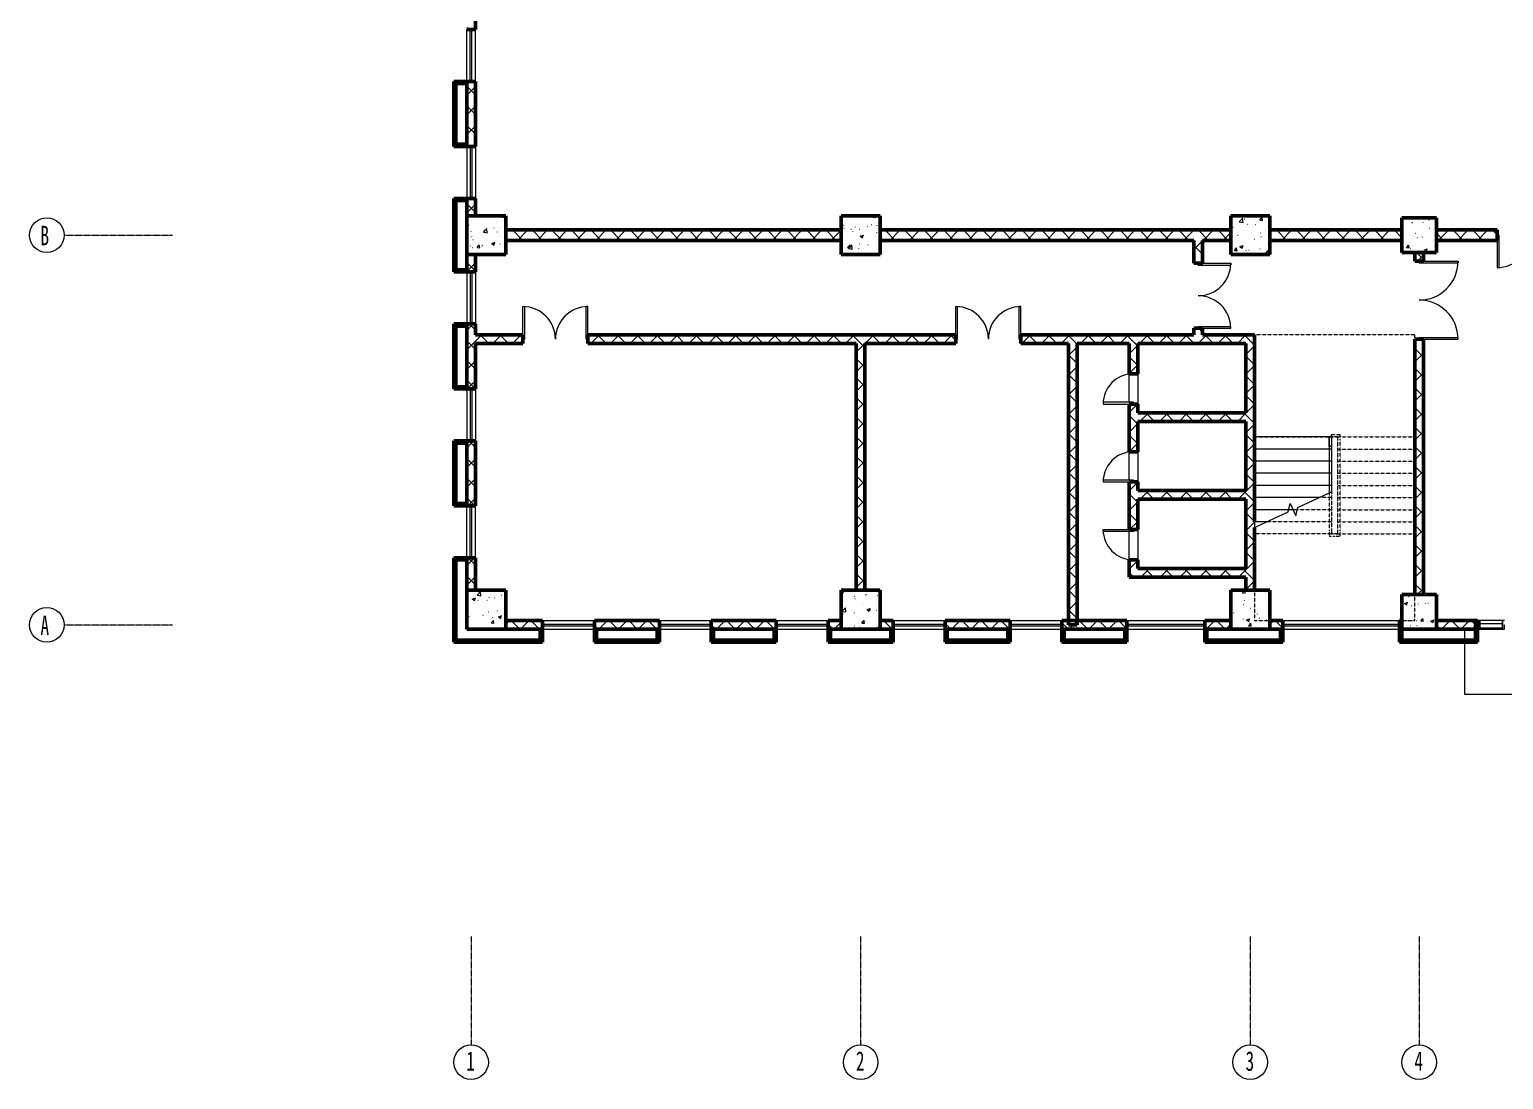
# Model space of a CAD drawing. Header units: millimetres. Extents: x -186019 to 257600, y -73860 to 134785.
# Drawn here: x -186019 to -151969, y 38485 to 62735 of the extents above; entities that cross this region are included whole.
import ezdxf

# ---------------------------------------------------------------- set-up
doc = ezdxf.new("R2010")
doc.units = ezdxf.units.MM
doc.linetypes.add('架空线', pattern=[3.97, 2.38, -1.59])
doc.linetypes.add('轴网线', pattern=[22.24, 12.7, -3.18, 3.18, -3.18])
for name, color, linetype, lineweight in [('A-DOOR', 31, 'Continuous', 13), ('A-FLOR', 192, 'Continuous', 13), ('A-FLOR-HRAL', 11, 'Continuous', 13), ('A-GLAZ', 151, 'Continuous', 13), ('A-GLAZ-CURT', 52, 'Continuous', 13), ('A-GLAZ-CWMG', 51, 'Continuous', 13), ('A-WALL', 113, 'Continuous', 13), ('A-WALL-PATT', 111, 'Continuous', 50), ('S-COLS', 52, 'Continuous', 13), ('S-GRID', 1, 'Continuous', 13), ('S-GRID-IDEN', 1, 'Continuous', 13), ('S-STRS', 31, 'Continuous', 13), ('S-STRS-MBND', 31, '架空线', 13)]:
    doc.layers.add(name, color=color, linetype=linetype, lineweight=lineweight)
doc.styles.add('宋体_1', font='', dxfattribs={"width": 0.65, "height": 450})
doc.styles.get('宋体_1').set_extended_font_data('SimSun')
pattern_1 = [(45, (0, 0), (-226.27417, 226.27417), []), (135, (0, 0), (-226.27417, -226.27417), [])]

# ---------------------------------------------------------------- blocks, each defined once
blk = doc.blocks.new('结构矩形柱 - 结构柱-900 x 900 mm-V91-1F')
at = {"layer": 'S-COLS'}
h = blk.add_hatch(dxfattribs=at)
h.set_pattern_fill('FP_93', color=256, style=0, pattern_type=2)
h.set_pattern_definition([(50, (157819, -49335.2), (728.7365, -63.7558), [76.2, -838.2]), (355, (157819, -49335.2), (-140.9716, 764.2276), [60.96, -670.56]), (100.451, (157879.7, -49340.5), (587.77, 700.4668), [64.76, -712.36]), (46.184, (157819, -49132), (1084.316, -168.171), [114.3, -1257.3]), (96.636, (157909.4, -49146), (949.61, 989.71), [97.14, -1068.54]), (351.184, (157819, -49132), (949.6206, 989.701), [91.44, -1005.84]), (21, (157920.6, -49182.8), (606.4579, -409.0606), [76.2, -838.2]), (326, (157920.6, -49182.8), (247.2083, 736.753), [60.96, -670.56]), (71.451, (157971.1, -49216.9), (853.6683, 327.6855), [64.76, -712.36]), (37.5, (157819, -49335.2), (12.3547, 338.2201), [6.706, -655.726, 6.706, -674.014, -673.1]), (37.5, (157819, -49335.2), (12.3547, 338.2201), [-1343.152, 6.706, -666.394]), (7.5, (157819, -49335.2), (267.2789, 400.7221), [6.706, -381.406, 6.706, -640.486, -256.54]), (7.5, (157819, -49335.2), (267.2789, 400.7221), [-1035.304, 6.706, -249.834]), (327.5, (157592.42, -49335.2), (542.36333, -22.91534), [6.706, -247.294, 6.706, -1837.334]), (327.5, (157592.42, -49335.2), (542.36333, -22.91534), [-260.706, -785.774, 6.706, -1044.854]), (317.5, (157490.82, -49335.2), (592.517, 101.7071), [6.706, -323.494, 6.706, -1266.342]), (317.5, (157490.82, -49335.2), (592.517, 101.7071), [-336.906, -519.582, 6.706, -740.054])])
h.paths.add_polyline_path([(450, -450), (450, 450), (-450, 450), (-450, -450)], flags=0)
at = {"layer": 'S-COLS', "lineweight": 50}
for p, q in [((450, 450), (-450, 450)), ((-450, 450), (-450, -450)), ((450, -450), (450, 450)), ((-450, -450), (450, -450))]:
    blk.add_line(p, q, dxfattribs=at)
blk = doc.blocks.new('结构矩形柱 - 结构柱-900 x 900 mm-V92-1F')
at = {"layer": 'S-COLS'}
h = blk.add_hatch(dxfattribs=at)
h.set_pattern_fill('FP_94', color=256, style=0, pattern_type=2)
h.set_pattern_definition([(50, (157819, -57985.2), (728.7365, -63.7558), [76.2, -838.2]), (355, (157819, -57985.2), (-140.9716, 764.2276), [60.96, -670.56]), (100.451, (157879.7, -57990.5), (587.77, 700.4668), [64.76, -712.36]), (46.184, (157819, -57782), (1084.3162, -168.171), [114.3, -1257.3]), (96.636, (157909.4, -57796), (949.61, 989.71), [97.14, -1068.54]), (351.184, (157819, -57782), (949.6206, 989.701), [91.44, -1005.84]), (21, (157920.6, -57832.8), (606.4579, -409.0606), [76.2, -838.2]), (326, (157920.6, -57832.8), (247.2083, 736.753), [60.96, -670.56]), (71.451, (157971.1, -57866.9), (853.6683, 327.6855), [64.76, -712.36]), (37.5, (157819, -57985.2), (12.3547, 338.2201), [6.706, -655.726, 6.706, -674.014, -673.1]), (37.5, (157819, -57985.2), (12.3547, 338.2201), [-1343.152, 6.706, -666.394]), (7.5, (157819, -57985.2), (267.2789, 400.7221), [6.706, -381.406, 6.706, -640.486, -256.54]), (7.5, (157819, -57985.2), (267.2789, 400.7221), [-1035.304, 6.706, -249.834]), (327.5, (157592.42, -57985.2), (542.36333, -22.91534), [6.706, -247.294, 6.706, -1837.334]), (327.5, (157592.42, -57985.2), (542.36333, -22.91534), [-260.706, -785.774, 6.706, -1044.854]), (317.5, (157490.82, -57985.2), (592.517, 101.7071), [6.706, -323.494, 6.706, -1266.342]), (317.5, (157490.82, -57985.2), (592.517, 101.7071), [-336.906, -519.582, 6.706, -740.054])])
h.paths.add_polyline_path([(450, -450), (450, 450), (-450, 450), (-450, -450), (100, -450)], flags=0)
at = {"layer": 'S-COLS', "lineweight": 50}
for p, q in [((450, 450), (-450, 450)), ((-450, 450), (-450, -450)), ((450, -450), (450, 450)), ((-450, -450), (450, -450))]:
    blk.add_line(p, q, dxfattribs=at)
blk = doc.blocks.new('结构矩形柱 - 结构柱-900 x 900 mm-V99-1F')
at = {"layer": 'S-COLS'}
h = blk.add_hatch(dxfattribs=at)
h.set_pattern_fill('FP_101', color=256, style=0, pattern_type=2)
h.set_pattern_definition([(50, (166819, -49335.2), (728.7365, -63.7558), [76.2, -838.2]), (355, (166819, -49335.2), (-140.9716, 764.2276), [60.96, -670.56]), (100.451, (166879.7, -49340.5), (587.77, 700.4668), [64.76, -712.36]), (46.184, (166819, -49132), (1084.3162, -168.171), [114.3, -1257.3]), (96.636, (166909.4, -49146), (949.61, 989.71), [97.14, -1068.54]), (351.184, (166819, -49132), (949.6206, 989.701), [91.44, -1005.84]), (21, (166920.6, -49182.8), (606.4579, -409.0606), [76.2, -838.2]), (326, (166920.6, -49182.8), (247.2083, 736.753), [60.96, -670.56]), (71.451, (166971.1, -49216.9), (853.6683, 327.6855), [64.76, -712.36]), (37.5, (166819, -49335.2), (12.3547, 338.2201), [6.706, -655.726, 6.706, -674.014, -673.1]), (37.5, (166819, -49335.2), (12.3547, 338.2201), [-1343.152, 6.706, -666.394]), (7.5, (166819, -49335.2), (267.2789, 400.7221), [6.706, -381.406, 6.706, -640.486, -256.54]), (7.5, (166819, -49335.2), (267.2789, 400.7221), [-1035.304, 6.706, -249.834]), (327.5, (166592.42, -49335.2), (542.36333, -22.91534), [6.706, -247.294, 6.706, -1837.334]), (327.5, (166592.42, -49335.2), (542.36333, -22.91534), [-260.706, -785.774, 6.706, -1044.854]), (317.5, (166490.82, -49335.2), (592.517, 101.7071), [6.706, -323.494, 6.706, -1266.342]), (317.5, (166490.82, -49335.2), (592.517, 101.7071), [-336.906, -519.582, 6.706, -740.054])])
h.paths.add_polyline_path([(-450, -450), (450, -450), (450, 450), (-450, 450), (-450, -250)], flags=0)
at = {"layer": 'S-COLS', "lineweight": 50}
for p, q in [((450, 450), (-450, 450)), ((-450, 450), (-450, -450)), ((450, -450), (450, 450)), ((-450, -450), (450, -450))]:
    blk.add_line(p, q, dxfattribs=at)
blk = doc.blocks.new('结构矩形柱 - 结构柱-900 x 900 mm-V100-1F')
at = {"layer": 'S-COLS'}
h = blk.add_hatch(dxfattribs=at)
h.set_pattern_fill('FP_102', color=256, style=0, pattern_type=2)
h.set_pattern_definition([(50, (166819, -57985.2), (728.7365, -63.7558), [76.2, -838.2]), (355, (166819, -57985.2), (-140.9716, 764.2276), [60.96, -670.56]), (100.451, (166879.7, -57990.5), (587.77, 700.4668), [64.76, -712.36]), (46.184, (166819, -57782), (1084.3162, -168.171), [114.3, -1257.3]), (96.636, (166909.4, -57796), (949.61, 989.71), [97.14, -1068.54]), (351.184, (166819, -57782), (949.6206, 989.701), [91.44, -1005.84]), (21, (166920.6, -57832.8), (606.4579, -409.0606), [76.2, -838.2]), (326, (166920.6, -57832.8), (247.2083, 736.753), [60.96, -670.56]), (71.451, (166971.1, -57866.9), (853.6683, 327.6855), [64.76, -712.36]), (37.5, (166819, -57985.2), (12.3547, 338.2201), [6.706, -655.726, 6.706, -674.014, -673.1]), (37.5, (166819, -57985.2), (12.3547, 338.2201), [-1343.152, 6.706, -666.394]), (7.5, (166819, -57985.2), (267.2789, 400.7221), [6.706, -381.406, 6.706, -640.486, -256.54]), (7.5, (166819, -57985.2), (267.2789, 400.7221), [-1035.304, 6.706, -249.834]), (327.5, (166592.42, -57985.2), (542.36333, -22.91534), [6.706, -247.294, 6.706, -1837.334]), (327.5, (166592.42, -57985.2), (542.36333, -22.91534), [-260.706, -785.774, 6.706, -1044.854]), (317.5, (166490.82, -57985.2), (592.517, 101.7071), [6.706, -323.494, 6.706, -1266.342]), (317.5, (166490.82, -57985.2), (592.517, 101.7071), [-336.906, -519.582, 6.706, -740.054])])
h.paths.add_polyline_path([(-100, -450), (450, -450), (450, 450), (-450, 450), (-450, -450)], flags=0)
at = {"layer": 'S-COLS', "lineweight": 50}
for p, q in [((450, 450), (-450, 450)), ((-450, 450), (-450, -450)), ((450, -450), (450, 450)), ((-450, -450), (450, -450))]:
    blk.add_line(p, q, dxfattribs=at)
blk = doc.blocks.new('结构矩形柱 - 结构柱-900 x 900 mm-V107-1F')
at = {"layer": 'S-COLS'}
h = blk.add_hatch(dxfattribs=at)
h.set_pattern_fill('FP_109', color=256, style=0, pattern_type=2)
h.set_pattern_definition([(50, (175469, -49335.2), (728.7365, -63.7558), [76.2, -838.2]), (355, (175469, -49335.2), (-140.9716, 764.2276), [60.96, -670.56]), (100.451, (175529.7, -49340.5), (587.77, 700.4668), [64.76, -712.36]), (46.184, (175469, -49132), (1084.3162, -168.171), [114.3, -1257.3]), (96.636, (175559.4, -49146), (949.61, 989.71), [97.14, -1068.54]), (351.184, (175469, -49132), (949.6206, 989.701), [91.44, -1005.84]), (21, (175570.6, -49182.8), (606.4579, -409.0606), [76.2, -838.2]), (326, (175570.6, -49182.8), (247.2083, 736.753), [60.96, -670.56]), (71.451, (175621.1, -49216.9), (853.6683, 327.6855), [64.76, -712.36]), (37.5, (175469, -49335.2), (12.3547, 338.2201), [6.706, -655.726, 6.706, -674.014, -673.1]), (37.5, (175469, -49335.2), (12.3547, 338.2201), [-1343.152, 6.706, -666.394]), (7.5, (175469, -49335.2), (267.2789, 400.7221), [6.706, -381.406, 6.706, -640.486, -256.54]), (7.5, (175469, -49335.2), (267.2789, 400.7221), [-1035.304, 6.706, -249.834]), (327.5, (175242.42, -49335.2), (542.36333, -22.91534), [6.706, -247.294, 6.706, -1837.334]), (327.5, (175242.42, -49335.2), (542.36333, -22.91534), [-260.706, -785.774, 6.706, -1044.854]), (317.5, (175140.82, -49335.2), (592.517, 101.7071), [6.706, -323.494, 6.706, -1266.342]), (317.5, (175140.82, -49335.2), (592.517, 101.7071), [-336.906, -519.582, 6.706, -740.054])])
h.paths.add_polyline_path([(-450, -450), (450, -450), (450, 450), (-450, 450), (-450, -297)], flags=0)
at = {"layer": 'S-COLS', "lineweight": 50}
for p, q in [((450, 450), (-450, 450)), ((-450, 450), (-450, -450)), ((450, -450), (450, 450)), ((-450, -450), (450, -450))]:
    blk.add_line(p, q, dxfattribs=at)
blk = doc.blocks.new('结构矩形柱 - 结构柱-900 x 900 mm-V108-1F')
at = {"layer": 'S-COLS'}
h = blk.add_hatch(dxfattribs=at)
h.set_pattern_fill('FP_110', color=256, style=0, pattern_type=2)
h.set_pattern_definition([(50, (175469, -57985.2), (728.7365, -63.7558), [76.2, -838.2]), (355, (175469, -57985.2), (-140.9716, 764.2276), [60.96, -670.56]), (100.451, (175529.7, -57990.5), (587.77, 700.4668), [64.76, -712.36]), (46.184, (175469, -57782), (1084.3162, -168.171), [114.3, -1257.3]), (96.636, (175559.4, -57796), (949.61, 989.71), [97.14, -1068.54]), (351.184, (175469, -57782), (949.6206, 989.701), [91.44, -1005.84]), (21, (175570.6, -57832.8), (606.4579, -409.0606), [76.2, -838.2]), (326, (175570.6, -57832.8), (247.2083, 736.753), [60.96, -670.56]), (71.451, (175621.1, -57866.9), (853.6683, 327.6855), [64.76, -712.36]), (37.5, (175469, -57985.2), (12.3547, 338.22012), [6.706, -655.726, 6.706, -674.014, -673.1]), (37.5, (175469, -57985.2), (12.3547, 338.22012), [-1343.152, 6.706, -666.394]), (7.5, (175469, -57985.2), (267.2789, 400.7221), [6.706, -381.406, 6.706, -640.486, -256.54]), (7.5, (175469, -57985.2), (267.2789, 400.7221), [-1035.304, 6.706, -249.834]), (327.5, (175242.42, -57985.2), (542.36333, -22.91534), [6.706, -247.294, 6.706, -1837.334]), (327.5, (175242.42, -57985.2), (542.36333, -22.91534), [-260.706, -785.774, 6.706, -1044.854]), (317.5, (175140.82, -57985.2), (592.517, 101.7071), [6.706, -323.494, 6.706, -1266.342]), (317.5, (175140.82, -57985.2), (592.517, 101.7071), [-336.906, -519.582, 6.706, -740.054])])
h.paths.add_polyline_path([(-450, -450), (450, -450), (450, 450), (-450, 450)], flags=0)
at = {"layer": 'S-COLS', "lineweight": 50}
for p, q in [((450, 450), (-450, 450)), ((-450, 450), (-450, -450)), ((450, -450), (450, 450)), ((-450, -450), (450, -450))]:
    blk.add_line(p, q, dxfattribs=at)
blk = doc.blocks.new('结构矩形柱 - 结构柱-800 x 800 mm-V141-1F')
at = {"layer": 'S-COLS'}
h = blk.add_hatch(dxfattribs=at)
h.set_pattern_fill('FP_143', color=256, style=0, pattern_type=2)
h.set_pattern_definition([(50, (153919, -57985.2), (728.7365, -63.7558), [76.2, -838.2]), (355, (153919, -57985.2), (-140.9716, 764.2276), [60.96, -670.56]), (100.451, (153979.7, -57990.5), (587.77, 700.4668), [64.76, -712.36]), (46.184, (153919, -57782), (1084.316, -168.171), [114.3, -1257.3]), (96.636, (154009.4, -57796), (949.61, 989.71), [97.14, -1068.54]), (351.184, (153919, -57782), (949.6206, 989.701), [91.44, -1005.84]), (21, (154020.6, -57832.8), (606.4579, -409.0606), [76.2, -838.2]), (326, (154020.6, -57832.8), (247.2083, 736.753), [60.96, -670.56]), (71.451, (154071.1, -57866.9), (853.6683, 327.6855), [64.76, -712.36]), (37.5, (153919, -57985.2), (12.3547, 338.2201), [6.706, -655.726, 6.706, -674.014, -673.1]), (37.5, (153919, -57985.2), (12.3547, 338.2201), [-1343.152, 6.706, -666.394]), (7.5, (153919, -57985.2), (267.2789, 400.7221), [6.706, -381.406, 6.706, -640.486, -256.54]), (7.5, (153919, -57985.2), (267.2789, 400.7221), [-1035.304, 6.706, -249.834]), (327.5, (153692.42, -57985.2), (542.36333, -22.91534), [6.706, -247.294, 6.706, -1837.334]), (327.5, (153692.42, -57985.2), (542.36333, -22.91534), [-260.706, -785.774, 6.706, -1044.854]), (317.5, (153590.82, -57985.2), (592.517, 101.7071), [6.706, -323.494, 6.706, -1266.342]), (317.5, (153590.82, -57985.2), (592.517, 101.7071), [-336.906, -519.582, 6.706, -740.054])])
h.paths.add_polyline_path([(400, -400), (400, 400), (-400, 400), (-400, -400), (100, -400)], flags=0)
at = {"layer": 'S-COLS', "lineweight": 50}
for p, q in [((400, 400), (-400, 400)), ((-400, 400), (-400, -400)), ((400, -400), (400, 400)), ((-400, -400), (400, -400))]:
    blk.add_line(p, q, dxfattribs=at)
blk = doc.blocks.new('结构矩形柱 - 结构柱-800 x 800 mm-V142-1F')
at = {"layer": 'S-COLS'}
h = blk.add_hatch(dxfattribs=at)
h.set_pattern_fill('FP_144', color=256, style=0, pattern_type=2)
h.set_pattern_definition([(50, (153919, -49285.2), (728.7365, -63.7558), [76.2, -838.2]), (355, (153919, -49285.2), (-140.9716, 764.2276), [60.96, -670.56]), (100.451, (153979.7, -49290.5), (587.77, 700.4668), [64.76, -712.36]), (46.184, (153919, -49082), (1084.316, -168.171), [114.3, -1257.3]), (96.636, (154009.4, -49096), (949.61, 989.71), [97.14, -1068.54]), (351.184, (153919, -49082), (949.6206, 989.701), [91.44, -1005.84]), (21, (154020.6, -49132.8), (606.4579, -409.0606), [76.2, -838.2]), (326, (154020.6, -49132.8), (247.2083, 736.753), [60.96, -670.56]), (71.451, (154071.1, -49166.9), (853.6683, 327.6855), [64.76, -712.36]), (37.5, (153919, -49285.2), (12.3547, 338.2201), [6.706, -655.726, 6.706, -674.014, -673.1]), (37.5, (153919, -49285.2), (12.3547, 338.2201), [-1343.152, 6.706, -666.394]), (7.5, (153919, -49285.2), (267.2789, 400.7221), [6.706, -381.406, 6.706, -640.486, -256.54]), (7.5, (153919, -49285.2), (267.2789, 400.7221), [-1035.304, 6.706, -249.834]), (327.5, (153692.42, -49285.2), (542.36333, -22.91534), [6.706, -247.294, 6.706, -1837.334]), (327.5, (153692.42, -49285.2), (542.36333, -22.91534), [-260.706, -785.774, 6.706, -1044.854]), (317.5, (153590.82, -49285.2), (592.517, 101.7071), [6.706, -323.494, 6.706, -1266.342]), (317.5, (153590.82, -49285.2), (592.517, 101.7071), [-336.906, -519.582, 6.706, -740.054])])
h.paths.add_polyline_path([(400, -400), (400, 400), (-400, 400), (-400, -400)], flags=0)
at = {"layer": 'S-COLS', "lineweight": 50}
for p, q in [((400, 400), (-400, 400)), ((-400, 400), (-400, -400)), ((400, -400), (400, 400)), ((-400, -400), (400, -400))]:
    blk.add_line(p, q, dxfattribs=at)
blk = doc.blocks.new('双面嵌板木门 1 - M1521-2337372-1F')
at = {"layer": 'A-DOOR'}
for p, q in [((-750, 750), (-710, 750)), ((-750, 100), (-750, 750)), ((-710, 0), (-710, 750)), ((750, 750), (710, 750)), ((710, 0), (710, 750)), ((750, 100), (750, 750)), ((-710, 0), (-750, 0)), ((710, 0), (750, 0))]:
    blk.add_line(p, q, dxfattribs=at)
at = {"layer": 'A-DOOR', "lineweight": 50}
for p, q in [((-750, 100), (-750, 0)), ((750, 100), (750, 0))]:
    blk.add_line(p, q, dxfattribs=at)
at = {"layer": 'A-DOOR'}
for centre, start, end in [((-750, 0), 360, 90), ((750, 0), 90, 180)]:
    blk.add_arc(centre, 750, start, end, dxfattribs=at)
blk = doc.blocks.new('单嵌板木门 1 - FM丙0721-2342395-1F')
at = {"layer": 'A-DOOR'}
for p, q in [((350, 0), (310, 0)), ((310, 0), (310, -700)), ((350, -700), (350, -100)), ((310, -700), (350, -700))]:
    blk.add_line(p, q, dxfattribs=at)
at = {"layer": 'A-DOOR', "lineweight": 50}
blk.add_line((350, -100), (350, 0), dxfattribs=at)
at = {"layer": 'A-DOOR'}
blk.add_arc((350, 0), 700, 180, 270, dxfattribs=at)
blk = doc.blocks.new('单嵌板木门 1 - FM丙0721-2342778-1F')
at = {"layer": 'A-DOOR'}
for p, q in [((310, 0), (310, 700)), ((310, 700), (350, 700)), ((350, 700), (350, 100)), ((350, 0), (310, 0))]:
    blk.add_line(p, q, dxfattribs=at)
at = {"layer": 'A-DOOR', "lineweight": 50}
blk.add_line((350, 100), (350, 0), dxfattribs=at)
at = {"layer": 'A-DOOR'}
blk.add_arc((350, 0), 700, 90, 180, dxfattribs=at)
blk = doc.blocks.new('双面嵌板木门 1 - FM乙1821-2344464-1F')
at = {"layer": 'A-DOOR'}
for p, q in [((-900, 900), (-860, 900)), ((-900, 100), (-900, 900)), ((-860, 0), (-860, 900)), ((900, 900), (860, 900)), ((860, 0), (860, 900)), ((900, 100), (900, 900)), ((-860, 0), (-900, 0)), ((860, 0), (900, 0))]:
    blk.add_line(p, q, dxfattribs=at)
at = {"layer": 'A-DOOR', "lineweight": 50}
for p, q in [((-900, 100), (-900, 0)), ((900, 100), (900, 0))]:
    blk.add_line(p, q, dxfattribs=at)
at = {"layer": 'A-DOOR'}
for centre, start, end in [((-900, 0), 360, 90), ((900, 0), 90, 180)]:
    blk.add_arc(centre, 900, start, end, dxfattribs=at)
blk = doc.blocks.new('组合窗 - 三层双列_平开_固定_ - C1236-2351504-1F')
at = {"layer": 'A-GLAZ'}
for p, q in [((-600, 100), (600, 100)), ((-600, 20), (600, 20)), ((-600, -20), (600, -20)), ((-600, -100), (600, -100))]:
    blk.add_line(p, q, dxfattribs=at)
at = {"layer": 'A-GLAZ', "lineweight": 50}
for p, q in [((-600, 100), (-600, -100)), ((600, -100), (600, 100))]:
    blk.add_line(p, q, dxfattribs=at)
blk = doc.blocks.new('系统嵌板 - 玻璃-2384780-1F')
at = {"layer": 'A-GLAZ-CURT'}
h = blk.add_hatch(dxfattribs=at)
h.set_pattern_fill('FP_155', color=256, style=0, pattern_type=2)
h.set_pattern_definition([(0, (152256.49, -48985.2), (0, 100), [])])
h.paths.add_polyline_path([(262, -100), (262, 100), (-263, 100), (-263, -100)], flags=0)
at = {"layer": 'A-GLAZ-CURT', "lineweight": 18}
for p, q in [((262, 100), (-263, 100)), ((-263, 100), (-263, -100)), ((262, -100), (262, 100)), ((-263, -100), (262, -100))]:
    blk.add_line(p, q, dxfattribs=at)
blk = doc.blocks.new('矩形竖梃 - 矩形竖梃-2368674-1F')
at = {"layer": 'A-GLAZ-CWMG'}
for p, q in [((0, 100), (-50, 100)), ((-50, 100), (-50, -100)), ((0, -100), (0, 100)), ((-50, -100), (0, -100))]:
    blk.add_line(p, q, dxfattribs=at)
blk = doc.blocks.new('组合窗 - 三层双列_平开_固定_ - C1833-2351275-1F')
at = {"layer": 'A-GLAZ'}
for p, q in [((-900, 100), (900, 100)), ((-900, 20), (900, 20)), ((-900, -20), (900, -20)), ((-900, -100), (900, -100))]:
    blk.add_line(p, q, dxfattribs=at)
at = {"layer": 'A-GLAZ', "lineweight": 50}
for p, q in [((-900, 100), (-900, -100)), ((900, -100), (900, 100))]:
    blk.add_line(p, q, dxfattribs=at)
blk = doc.blocks.new('双面嵌板木门 1 - M1521-2415631-1F')
at = {"layer": 'A-DOOR'}
for p, q in [((-750, 750), (-710, 750)), ((-750, 120), (-750, 750)), ((-710, 0), (-710, 750)), ((750, 750), (710, 750)), ((710, 0), (710, 750)), ((750, 120), (750, 750)), ((-710, 0), (-750, 0)), ((710, 0), (750, 0))]:
    blk.add_line(p, q, dxfattribs=at)
at = {"layer": 'A-DOOR', "lineweight": 50}
for p, q in [((-750, 120), (-750, 0)), ((750, 120), (750, 0))]:
    blk.add_line(p, q, dxfattribs=at)
at = {"layer": 'A-DOOR'}
for centre, start, end in [((-750, 0), 360, 90), ((750, 0), 90, 180)]:
    blk.add_arc(centre, 750, start, end, dxfattribs=at)
blk = doc.blocks.new('组合窗 - 三层三列_平开_固定_ - C2736-2356831-1F')
at = {"layer": 'A-GLAZ'}
for p, q in [((-1350, 100), (1350, 100)), ((-1350, 20), (1350, 20)), ((-1350, -20), (1350, -20)), ((-1350, -100), (1350, -100))]:
    blk.add_line(p, q, dxfattribs=at)
at = {"layer": 'A-GLAZ', "lineweight": 50}
for p, q in [((-1350, 100), (-1350, -100)), ((1350, -100), (1350, 100))]:
    blk.add_line(p, q, dxfattribs=at)
blk = doc.blocks.new('矩形竖梃 - 矩形竖梃-2384779-1F')
at = {"layer": 'A-GLAZ-CWMG'}
for p, q in [((-25, 100), (25, 100)), ((-25, -100), (-25, 100)), ((25, 100), (25, 0)), ((25, -100), (-25, -100))]:
    blk.add_line(p, q, dxfattribs=at)
blk = doc.blocks.new('顶部扶栏类型 - 顶部扶栏_内部_-2400296-1F')
at = {"layer": 'A-FLOR-HRAL'}
for p, q in [((-155994, 53325), (-155944, 53325)), ((-155994, 53101), (-155994, 53325)), ((-155944, 53325), (-155944, 53101)), ((-155944, 53101), (-155994, 53101))]:
    blk.add_line(p, q, dxfattribs=at)
blk = doc.blocks.new('顶部扶栏类型 - 顶部扶栏_内部_-V161-1F')
at = {"layer": 'A-FLOR-HRAL'}
for p, q in [((-155944, 53325), (-155994, 53325)), ((-155994, 53325), (-155994, 52036)), ((-155944, 53325), (-155944, 52059)), ((-155994, 52036), (-155944, 52059))]:
    blk.add_line(p, q, dxfattribs=at)
at = {"layer": 'A-FLOR-HRAL', "linetype": '架空线'}
for p, q in [((-155944, 53325), (-155944, 53375)), ((-155744, 53375), (-155944, 53375)), ((-155794, 53325), (-155944, 53325)), ((-155794, 53250), (-155794, 53325)), ((-155794, 51160), (-155794, 53250)), ((-155744, 53250), (-155744, 53375)), ((-155744, 51160), (-155744, 53250)), ((-155994, 52036), (-155994, 51160)), ((-155944, 52059), (-155944, 51160)), ((-155994, 51160), (-155994, 51035)), ((-155944, 51160), (-155944, 51085)), ((-155944, 51085), (-155869, 51085)), ((-155869, 51085), (-155794, 51085)), ((-155794, 51085), (-155794, 51160)), ((-155744, 51035), (-155744, 51160)), ((-155994, 51035), (-155869, 51035)), ((-155869, 51035), (-155744, 51035))]:
    blk.add_line(p, q, dxfattribs=at)
blk = doc.blocks.new('轴网 - 宽度系数 0_65-155799-1F')
at = {"layer": 'S-GRID-IDEN'}
blk.add_circle((0, 0), 4, dxfattribs=at)

msp = doc.modelspace()

# ---------------------------------------------------------------- hatches: boundary and pattern name
at = {"layer": 'A-WALL-PATT', "lineweight": 13}
h = msp.add_hatch(dxfattribs=at)
h.set_pattern_fill('FP_137', color=256, style=0, pattern_type=2)
h.set_pattern_definition(pattern_1)
h.paths.add_polyline_path([(-175919, 58435), (-175719, 58435), (-175719, 58835), (-175919, 58835), (-175919, 58785)], flags=0)
h.paths.add_polyline_path([(-175919, 60035), (-175719, 60035), (-175719, 61535), (-175919, 61535), (-175919, 60035)], flags=0)
h.paths.add_polyline_path([(-175719, 62735), (-175719, 64235), (-175919, 64235), (-175919, 62735)], flags=0)
h.paths.add_polyline_path([(-175719, 65435), (-175719, 66935), (-175919, 66935), (-175919, 65435)], flags=0)
h.paths.add_polyline_path([(-175919, 68135), (-175719, 68135), (-175719, 68535), (-175919, 68535), (-175919, 68135)], flags=0)
h = msp.add_hatch(dxfattribs=at)
h.set_pattern_fill('FP_137', color=256, style=0, pattern_type=2)
h.set_pattern_definition(pattern_1)
h.paths.add_polyline_path([(-172149, 57865), (-167269, 57865), (-167269, 58105), (-175019, 58105), (-175019, 57865), (-174874, 57865)], flags=0)
h = msp.add_hatch(dxfattribs=at)
h.set_pattern_fill('FP_137', color=256, style=0, pattern_type=2)
h.set_pattern_definition(pattern_1)
h.paths.add_polyline_path([(-166369, 57865), (-158269, 57865), (-158269, 58105), (-166369, 58105)], flags=0)
h = msp.add_hatch(dxfattribs=at)
h.set_pattern_fill('FP_137', color=256, style=0, pattern_type=2)
h.set_pattern_definition(pattern_1)
h.paths.add_polyline_path([(-154319, 57865), (-154319, 58105), (-157369, 58105), (-157369, 57865), (-155330, 57865)], flags=0)
h = msp.add_hatch(dxfattribs=at)
h.set_pattern_fill('FP_137', color=256, style=0, pattern_type=2)
h.set_pattern_definition(pattern_1)
h.paths.add_polyline_path([(-153519, 57865), (-152119, 57865), (-152119, 58105), (-153519, 58105), (-153519, 57985)], flags=0)
h.paths.add_polyline_path([(-149269, 57865), (-149269, 58105), (-150619, 58105), (-150619, 57865)], flags=0)
h = msp.add_hatch(dxfattribs=at)
h.set_pattern_fill('FP_137', color=256, style=0, pattern_type=2)
h.set_pattern_definition(pattern_1)
h.paths.add_polyline_path([(-159119, 55685), (-158919, 55685), (-158919, 55835), (-159119, 55835), (-159119, 55725)], flags=0)
h.paths.add_polyline_path([(-159019, 57335), (-158919, 57335), (-158919, 57865), (-159119, 57865), (-159119, 57335)], flags=0)
h = msp.add_hatch(dxfattribs=at)
h.set_pattern_fill('FP_137', color=256, style=0, pattern_type=2)
h.set_pattern_definition(pattern_1)
h.paths.add_polyline_path([(-154019, 49685), (-153819, 49685), (-153819, 55585), (-154019, 55585), (-154019, 54229)], flags=0)
h.paths.add_polyline_path([(-153819, 57385), (-153819, 57585), (-154019, 57585), (-154019, 57385), (-153919, 57385)], flags=0)
h = msp.add_hatch(dxfattribs=at)
h.set_pattern_fill('FP_137', color=256, style=0, pattern_type=2)
h.set_pattern_definition(pattern_1)
h.paths.add_polyline_path([(-175919, 49785), (-175719, 49785), (-175719, 50535), (-175919, 50535), (-175919, 50485)], flags=0)
h.paths.add_polyline_path([(-175919, 51735), (-175719, 51735), (-175719, 53235), (-175919, 53235), (-175919, 51735)], flags=0)
h.paths.add_polyline_path([(-175919, 54435), (-175719, 54435), (-175719, 55935), (-175919, 55935), (-175919, 54435)], flags=0)
h.paths.add_polyline_path([(-175919, 57135), (-175719, 57135), (-175719, 57535), (-175919, 57535), (-175919, 57135)], flags=0)
h = msp.add_hatch(dxfattribs=at)
h.set_pattern_fill('FP_137', color=256, style=0, pattern_type=2)
h.set_pattern_definition(pattern_1)
h.paths.add_polyline_path([(-157919, 55485), (-157919, 55685), (-163119, 55685), (-163119, 55485), (-158269, 55485)], flags=0)
h.paths.add_polyline_path([(-167269, 55485), (-164619, 55485), (-164619, 55685), (-173119, 55685), (-173119, 55485), (-173117, 55485)], flags=0)
h.paths.add_polyline_path([(-174874, 55485), (-174619, 55485), (-174619, 55685), (-175719, 55685), (-175719, 55485), (-175019, 55485)], flags=0)
h = msp.add_hatch(dxfattribs=at)
h.set_pattern_fill('FP_137', color=256, style=0, pattern_type=2)
h.set_pattern_definition(pattern_1)
h.paths.add_polyline_path([(-157719, 49785), (-157719, 55685), (-157919, 55685), (-157919, 49785)], flags=0)
h = msp.add_hatch(dxfattribs=at)
h.set_pattern_fill('FP_137', color=256, style=0, pattern_type=2)
h.set_pattern_definition(pattern_1)
h.paths.add_polyline_path([(-166919, 49785), (-166719, 49785), (-166719, 55485), (-166919, 55485), (-166919, 51171)], flags=0)
h = msp.add_hatch(dxfattribs=at)
h.set_pattern_fill('FP_137', color=256, style=0, pattern_type=2)
h.set_pattern_definition(pattern_1)
h.paths.add_polyline_path([(-162019, 48985), (-161819, 48985), (-161819, 55485), (-162019, 55485), (-162019, 49085)], flags=0)
h = msp.add_hatch(dxfattribs=at)
h.set_pattern_fill('FP_137', color=256, style=0, pattern_type=2)
h.set_pattern_definition(pattern_1)
h.paths.add_polyline_path([(-160619, 50085), (-160419, 50085), (-160419, 50485), (-160619, 50485)], flags=0)
h.paths.add_polyline_path([(-160519, 51185), (-160419, 51185), (-160419, 52285), (-160619, 52285), (-160619, 51185)], flags=0)
h.paths.add_polyline_path([(-160619, 52985), (-160419, 52985), (-160419, 54085), (-160619, 54085)], flags=0)
h.paths.add_polyline_path([(-160419, 54785), (-160419, 55485), (-160619, 55485), (-160619, 54785)], flags=0)
h = msp.add_hatch(dxfattribs=at)
h.set_pattern_fill('FP_137', color=256, style=0, pattern_type=2)
h.set_pattern_definition(pattern_1)
h.paths.add_polyline_path([(-157919, 53685), (-157919, 53885), (-160419, 53885), (-160419, 53685), (-160216, 53685)], flags=0)
h = msp.add_hatch(dxfattribs=at)
h.set_pattern_fill('FP_137', color=256, style=0, pattern_type=2)
h.set_pattern_definition(pattern_1)
h.paths.add_polyline_path([(-160419, 51885), (-157919, 51885), (-157919, 52085), (-160419, 52085)], flags=0)
h = msp.add_hatch(dxfattribs=at)
h.set_pattern_fill('FP_137', color=256, style=0, pattern_type=2)
h.set_pattern_definition(pattern_1)
h.paths.add_polyline_path([(-160419, 50085), (-157919, 50085), (-157919, 50285), (-160419, 50285)], flags=0)
h = msp.add_hatch(dxfattribs=at)
h.set_pattern_fill('FP_137', color=256, style=0, pattern_type=2)
h.set_pattern_definition(pattern_1)
h.paths.add_polyline_path([(-170269, 48885), (-168769, 48885), (-168769, 49085), (-170269, 49085)], flags=0)
h.paths.add_polyline_path([(-174169, 48885), (-174169, 49085), (-175019, 49085), (-175019, 48885), (-174219, 48885)], flags=0)
h.paths.add_polyline_path([(-167519, 48885), (-167269, 48885), (-167269, 49085), (-167569, 49085), (-167569, 48885)], flags=0)
h.paths.add_polyline_path([(-172969, 48885), (-171469, 48885), (-171469, 49085), (-172969, 49085)], flags=0)
h = msp.add_hatch(dxfattribs=at)
h.set_pattern_fill('FP_137', color=256, style=0, pattern_type=2)
h.set_pattern_definition(pattern_1)
h.paths.add_polyline_path([(-158819, 48885), (-158269, 48885), (-158269, 49085), (-158869, 49085), (-158869, 48885)], flags=0)
h.paths.add_polyline_path([(-166369, 48885), (-166069, 48885), (-166069, 49085), (-166369, 49085)], flags=0)
h.paths.add_polyline_path([(-164869, 48885), (-163369, 48885), (-163369, 49085), (-164869, 49085)], flags=0)
h.paths.add_polyline_path([(-162019, 48885), (-160669, 48885), (-160669, 49085), (-161819, 49085), (-161819, 48985), (-162019, 48985), (-162019, 49085), (-162169, 49085), (-162169, 48885), (-162119, 48885)], flags=0)
h = msp.add_hatch(dxfattribs=at)
h.set_pattern_fill('FP_137', color=256, style=0, pattern_type=2)
h.set_pattern_definition(pattern_1)
h.paths.add_polyline_path([(-154319, 48885), (-154319, 49085), (-154369, 49085), (-154369, 48885)], flags=0)
h.paths.add_polyline_path([(-157369, 48885), (-157069, 48885), (-157069, 49085), (-157369, 49085)], flags=0)
h = msp.add_hatch(dxfattribs=at)
h.set_pattern_fill('FP_137', color=256, style=0, pattern_type=2)
h.set_pattern_definition(pattern_1)
h.paths.add_polyline_path([(-153519, 48885), (-152569, 48885), (-152569, 49085), (-153519, 49085)], flags=0)

# ---------------------------------------------------------------- linework, layer by layer
at = {"layer": 'A-FLOR'}
for p, q in [((-152869, 48885), (-152869, 48635)), ((-152869, 48585), (-152869, 47385)), ((-152869, 47385), (-149570, 47385))]:
    msp.add_line(p, q, dxfattribs=at)
at = {"layer": 'A-WALL', "lineweight": 50}
for p, q in [((-175719, 62735), (-175719, 64235)), ((-176219, 61535), (-176219, 60035)), ((-175919, 61535), (-176219, 61535)), ((-176169, 60085), (-176169, 61485)), ((-176169, 61485), (-175919, 61485)), ((-175919, 61535), (-175919, 60035)), ((-175719, 60035), (-175719, 61535)), ((-176219, 60035), (-175919, 60035)), ((-175919, 60085), (-176169, 60085)), ((-176219, 58835), (-176219, 57135)), ((-175919, 58835), (-176219, 58835)), ((-176169, 57185), (-176169, 58785)), ((-176169, 58785), (-175919, 58785)), ((-175919, 58835), (-175919, 58435)), ((-175719, 58435), (-175719, 58835)), ((-167269, 58105), (-175019, 58105)), ((-158269, 58105), (-166369, 58105)), ((-154319, 58105), (-157369, 58105)), ((-152119, 58105), (-153519, 58105)), ((-152119, 57985), (-152119, 58105)), ((-175019, 57865), (-167269, 57865)), ((-166369, 57865), (-159119, 57865)), ((-159119, 57865), (-159119, 57335)), ((-158919, 57865), (-158269, 57865)), ((-158919, 57335), (-158919, 57865)), ((-157369, 57865), (-154319, 57865)), ((-154019, 57585), (-154019, 57385)), ((-153819, 57385), (-153819, 57585)), ((-153519, 57865), (-152119, 57865)), ((-175919, 57535), (-175919, 57135)), ((-175719, 57135), (-175719, 57535)), ((-159119, 57335), (-159019, 57335)), ((-154019, 57385), (-153919, 57385)), ((-176219, 57135), (-175919, 57135)), ((-175919, 57185), (-176169, 57185)), ((-176219, 55935), (-176219, 54435)), ((-175919, 55935), (-176219, 55935)), ((-176169, 54485), (-176169, 55885)), ((-176169, 55885), (-175919, 55885)), ((-175919, 55935), (-175919, 54435)), ((-175719, 55685), (-175719, 55935)), ((-174619, 55685), (-175719, 55685)), ((-174619, 55485), (-174619, 55585)), ((-164619, 55685), (-173119, 55685)), ((-173119, 55585), (-173119, 55485)), ((-164619, 55485), (-164619, 55585)), ((-159119, 55685), (-163119, 55685)), ((-163119, 55585), (-163119, 55485)), ((-159119, 55835), (-159119, 55685)), ((-159019, 55835), (-159119, 55835)), ((-158919, 55685), (-158919, 55835)), ((-157719, 55685), (-158919, 55685)), ((-157719, 51365), (-157719, 55685)), ((-154019, 55585), (-154019, 49685)), ((-153919, 55585), (-154019, 55585)), ((-153819, 49685), (-153819, 55585)), ((-175719, 55485), (-174619, 55485)), ((-175719, 54435), (-175719, 55485)), ((-173119, 55485), (-166919, 55485)), ((-166919, 55485), (-166919, 49785)), ((-166719, 55485), (-164619, 55485)), ((-166719, 49785), (-166719, 55485)), ((-163119, 55485), (-162019, 55485)), ((-162019, 55485), (-162019, 48985)), ((-161819, 55485), (-160619, 55485)), ((-161819, 48985), (-161819, 55485)), ((-160619, 55485), (-160619, 54785)), ((-160419, 55485), (-157919, 55485)), ((-160419, 54785), (-160419, 55485)), ((-157919, 55485), (-157919, 53885)), ((-175919, 54485), (-176169, 54485)), ((-160619, 54785), (-160419, 54785)), ((-176219, 54435), (-175919, 54435)), ((-160619, 54085), (-160619, 52985)), ((-160419, 54085), (-160519, 54085)), ((-160419, 53885), (-160419, 54085)), ((-157919, 53885), (-160419, 53885)), ((-160419, 52985), (-160419, 53685)), ((-160419, 53685), (-157919, 53685)), ((-157919, 53685), (-157919, 52085)), ((-176219, 53235), (-176219, 51735)), ((-175919, 53235), (-176219, 53235)), ((-176169, 51785), (-176169, 53185)), ((-176169, 53185), (-175919, 53185)), ((-175919, 53235), (-175919, 51735)), ((-175719, 51735), (-175719, 53235)), ((-160619, 52985), (-160419, 52985)), ((-160619, 52285), (-160619, 51185)), ((-160419, 52285), (-160519, 52285)), ((-160419, 52085), (-160419, 52285)), ((-175919, 51785), (-176169, 51785)), ((-157919, 52085), (-160419, 52085)), ((-160419, 51185), (-160419, 51885)), ((-160419, 51885), (-157919, 51885)), ((-157919, 51885), (-157919, 50285)), ((-176219, 51735), (-175919, 51735)), ((-160519, 51185), (-160419, 51185)), ((-157719, 49785), (-157719, 51231)), ((-176219, 50535), (-176219, 48585)), ((-175919, 50535), (-176219, 50535)), ((-176169, 48635), (-176169, 50485)), ((-176169, 50485), (-175919, 50485)), ((-175919, 50535), (-175919, 49785)), ((-175719, 49785), (-175719, 50535)), ((-160619, 50485), (-160619, 50085)), ((-160419, 50485), (-160619, 50485)), ((-160419, 50285), (-160419, 50485)), ((-160619, 50085), (-157919, 50085)), ((-157919, 50285), (-160419, 50285)), ((-157919, 50085), (-157919, 49785)), ((-174169, 49085), (-175019, 49085)), ((-171469, 49085), (-172969, 49085)), ((-168769, 49085), (-170269, 49085)), ((-167269, 49085), (-167569, 49085)), ((-166069, 49085), (-166369, 49085)), ((-163369, 49085), (-164869, 49085)), ((-160669, 49085), (-162169, 49085)), ((-158269, 49085), (-158869, 49085)), ((-157069, 49085), (-157369, 49085)), ((-154319, 49085), (-154369, 49085)), ((-152569, 49085), (-153519, 49085)), ((-152619, 49085), (-152619, 48635)), ((-152569, 48885), (-152569, 49085)), ((-152569, 48585), (-152569, 49085)), ((-175019, 48885), (-174169, 48885)), ((-174219, 48885), (-174219, 48635)), ((-174169, 48585), (-174169, 48885)), ((-172969, 48885), (-171469, 48885)), ((-172969, 48885), (-172969, 48585)), ((-172919, 48635), (-172919, 48885)), ((-171519, 48885), (-171519, 48635)), ((-171469, 48585), (-171469, 48885)), ((-170269, 48885), (-168769, 48885)), ((-170269, 48885), (-170269, 48585)), ((-170219, 48635), (-170219, 48885)), ((-168819, 48885), (-168819, 48635)), ((-168769, 48585), (-168769, 48885)), ((-167569, 48885), (-167269, 48885)), ((-167569, 48885), (-167569, 48585)), ((-167519, 48635), (-167519, 48885)), ((-166369, 48885), (-166069, 48885)), ((-166119, 48885), (-166119, 48635)), ((-166069, 48585), (-166069, 48885)), ((-164869, 48885), (-163369, 48885)), ((-164869, 48885), (-164869, 48585)), ((-164819, 48635), (-164819, 48885)), ((-163419, 48885), (-163419, 48635)), ((-163369, 48585), (-163369, 48885)), ((-162169, 48885), (-160669, 48885)), ((-162169, 48885), (-162169, 48585)), ((-162119, 48635), (-162119, 48885)), ((-162019, 48985), (-161819, 48985)), ((-160719, 48885), (-160719, 48635)), ((-160669, 48585), (-160669, 48885)), ((-158869, 48885), (-158269, 48885)), ((-158869, 48885), (-158869, 48585)), ((-158819, 48635), (-158819, 48885)), ((-157369, 48885), (-157069, 48885)), ((-157119, 48885), (-157119, 48635)), ((-157069, 48585), (-157069, 48885)), ((-154369, 48885), (-154369, 48585)), ((-154319, 48885), (-154369, 48885)), ((-154319, 48635), (-154319, 48885)), ((-153519, 48885), (-152569, 48885)), ((-176219, 48585), (-174169, 48585)), ((-174219, 48635), (-176169, 48635)), ((-172969, 48585), (-171469, 48585)), ((-171519, 48635), (-172919, 48635)), ((-170269, 48585), (-168769, 48585)), ((-168819, 48635), (-170219, 48635)), ((-167569, 48585), (-166069, 48585)), ((-166119, 48635), (-167519, 48635)), ((-164869, 48585), (-163369, 48585)), ((-163419, 48635), (-164819, 48635)), ((-162169, 48585), (-160669, 48585)), ((-160719, 48635), (-162119, 48635)), ((-158869, 48585), (-157069, 48585)), ((-157119, 48635), (-158819, 48635)), ((-154369, 48585), (-152569, 48585)), ((-152619, 48635), (-154319, 48635))]:
    msp.add_line(p, q, dxfattribs=at)
at = {"layer": 'A-WALL'}
for p, q in [((-160619, 54125), (-160619, 54785)), ((-160419, 54785), (-160419, 54085)), ((-160619, 52325), (-160619, 52985)), ((-160419, 52985), (-160419, 52285)), ((-160619, 50485), (-160619, 51145)), ((-160419, 51185), (-160419, 50485))]:
    msp.add_line(p, q, dxfattribs=at)
at = {"layer": 'S-GRID', "linetype": '轴网线'}
for p, q in [((-185219, 57985), (-182719, 57985)), ((-185219, 48985), (-182719, 48985)), ((-175819, 41785), (-175819, 39285)), ((-166819, 41785), (-166819, 39285)), ((-157819, 41785), (-157819, 39285)), ((-153919, 41785), (-153919, 39285))]:
    msp.add_line(p, q, dxfattribs=at)
at = {"layer": 'S-STRS'}
for p, q in [((-155994, 53325), (-157719, 53325)), ((-155994, 53045), (-157719, 53045)), ((-155994, 52765), (-157719, 52765)), ((-155994, 52485), (-157719, 52485)), ((-155994, 52205), (-157719, 52205)), ((-156231, 51925), (-157719, 51925)), ((-156932, 51645), (-157719, 51645)), ((-156731, 51645), (-156831, 51645)), ((-157719, 51365), (-157719, 51231)), ((-157432, 51365), (-157719, 51365))]:
    msp.add_line(p, q, dxfattribs=at)
at = {"layer": 'S-STRS', "linetype": '架空线'}
for p, q in [((-155994, 53325), (-157719, 53325)), ((-155994, 53045), (-157719, 53045)), ((-155994, 52765), (-157719, 52765)), ((-155994, 52485), (-157719, 52485)), ((-155994, 52205), (-157719, 52205)), ((-156231, 51925), (-157719, 51925)), ((-156932, 51645), (-157719, 51645)), ((-156731, 51645), (-156831, 51645)), ((-157432, 51365), (-157719, 51365))]:
    msp.add_line(p, q, dxfattribs=at)
at = {"layer": 'S-STRS-MBND'}
for p, q in [((-157719, 55685), (-157719, 53325)), ((-154019, 55685), (-157719, 55685)), ((-157719, 55685), (-157719, 53325)), ((-154019, 55685), (-157719, 55685)), ((-154019, 53325), (-154019, 55685)), ((-154019, 53325), (-154019, 55685)), ((-157719, 53325), (-155944, 53325)), ((-155944, 53325), (-157719, 53325)), ((-157719, 53325), (-157719, 51085)), ((-155944, 53325), (-157719, 53325)), ((-155944, 53325), (-155794, 53325)), ((-155944, 53325), (-155794, 53325)), ((-155944, 53325), (-155944, 51085)), ((-155794, 53325), (-154019, 53325)), ((-155794, 53325), (-154019, 53325)), ((-155794, 51085), (-155794, 53325)), ((-155794, 51085), (-155794, 53325)), ((-155794, 53325), (-154019, 53325)), ((-155794, 53325), (-154019, 53325)), ((-154019, 51085), (-154019, 53325)), ((-154019, 51085), (-154019, 53325)), ((-155944, 53045), (-157719, 53045)), ((-155944, 53045), (-157719, 53045)), ((-155794, 53045), (-154019, 53045)), ((-155794, 53045), (-154019, 53045)), ((-155794, 53045), (-154019, 53045)), ((-155794, 53045), (-154019, 53045)), ((-155944, 52765), (-157719, 52765)), ((-155944, 52765), (-157719, 52765)), ((-155944, 52485), (-157719, 52485)), ((-155944, 52485), (-157719, 52485)), ((-155794, 52765), (-154019, 52765)), ((-155794, 52765), (-154019, 52765)), ((-155794, 52765), (-154019, 52765)), ((-155794, 52765), (-154019, 52765)), ((-155794, 52485), (-154019, 52485)), ((-155794, 52485), (-154019, 52485)), ((-155794, 52485), (-154019, 52485)), ((-155794, 52485), (-154019, 52485)), ((-155944, 52205), (-157719, 52205)), ((-155944, 52205), (-157719, 52205)), ((-155794, 52205), (-154019, 52205)), ((-155794, 52205), (-154019, 52205)), ((-155794, 52205), (-154019, 52205)), ((-155794, 52205), (-154019, 52205)), ((-155944, 51925), (-157719, 51925)), ((-155944, 51925), (-157719, 51925)), ((-155944, 51925), (-156231, 51925)), ((-155944, 51925), (-156231, 51925)), ((-155944, 52059), (-155944, 51085)), ((-155794, 51925), (-154019, 51925)), ((-155794, 51925), (-154019, 51925)), ((-155794, 51925), (-154019, 51925)), ((-155794, 51925), (-154019, 51925)), ((-155944, 51645), (-157719, 51645)), ((-155944, 51645), (-157719, 51645)), ((-156831, 51645), (-156932, 51645)), ((-156831, 51645), (-156932, 51645)), ((-155944, 51645), (-156731, 51645)), ((-155944, 51645), (-156731, 51645)), ((-155794, 51645), (-154019, 51645)), ((-155794, 51645), (-154019, 51645)), ((-155794, 51645), (-154019, 51645)), ((-155794, 51645), (-154019, 51645)), ((-155944, 51365), (-157719, 51365)), ((-155944, 51365), (-157719, 51365)), ((-157719, 51231), (-157719, 51085)), ((-157719, 51085), (-157719, 49085)), ((-157719, 51085), (-157719, 49085)), ((-155944, 51085), (-157719, 51085)), ((-155944, 51085), (-157719, 51085)), ((-155944, 51085), (-157719, 51085)), ((-155944, 51085), (-157719, 51085)), ((-155944, 51365), (-157432, 51365)), ((-155944, 51365), (-157432, 51365)), ((-155794, 51085), (-155944, 51085)), ((-155794, 51085), (-155944, 51085)), ((-155794, 51365), (-154019, 51365)), ((-155794, 51365), (-154019, 51365)), ((-155794, 51365), (-154019, 51365)), ((-155794, 51365), (-154019, 51365)), ((-155794, 51085), (-154019, 51085)), ((-155794, 51085), (-154019, 51085)), ((-155794, 51085), (-154019, 51085)), ((-155794, 51085), (-154019, 51085)), ((-154019, 49085), (-154019, 51085)), ((-154019, 49085), (-154019, 51085)), ((-157719, 49085), (-154019, 49085)), ((-157719, 49085), (-157069, 49085)), ((-154369, 49085), (-154019, 49085))]:
    msp.add_line(p, q, dxfattribs=at)
at = {"layer": 'S-STRS-MBND', "linetype": 'Continuous'}
for p, q in [((-156945, 51592), (-156898, 51787)), ((-156898, 51787), (-156765, 51504)), ((-156718, 51698), (-155994, 52036)), ((-157719, 51231), (-156945, 51592)), ((-156765, 51504), (-156718, 51698))]:
    msp.add_line(p, q, dxfattribs=at)

# ---------------------------------------------------------------- block references
at = {"layer": 'A-DOOR'}
for name, p, rotation in [('双面嵌板木门 1 - M1521-2415631-1F', (-151369, 57985), 180), ('双面嵌板木门 1 - M1521-2337372-1F', (-159019, 56585), 270), ('双面嵌板木门 1 - FM乙1821-2344464-1F', (-153919, 56485), 269.9999999999999), ('单嵌板木门 1 - FM丙0721-2342395-1F', (-160519, 54435), 270), ('单嵌板木门 1 - FM丙0721-2342395-1F', (-160519, 52635), 270), ('单嵌板木门 1 - FM丙0721-2342778-1F', (-160519, 50835), 90)]:
    msp.add_blockref(name, p, dxfattribs=dict(at, rotation=rotation))
for p in [(-173869, 55585), (-163869, 55585)]:
    msp.add_blockref('双面嵌板木门 1 - M1521-2337372-1F', p, dxfattribs=at)
at = {"layer": 'A-FLOR-HRAL'}
for name in ['顶部扶栏类型 - 顶部扶栏_内部_-V161-1F', '顶部扶栏类型 - 顶部扶栏_内部_-2400296-1F']:
    msp.add_blockref(name, (0, 0), dxfattribs=at)
at = {"layer": 'A-GLAZ'}
for p, rotation in [((-175819, 62135), 90), ((-175819, 59435), 270), ((-175819, 56535), 270), ((-175819, 53835), 270), ((-175819, 51135), 90)]:
    msp.add_blockref('组合窗 - 三层双列_平开_固定_ - C1236-2351504-1F', p, dxfattribs=dict(at, rotation=rotation))
for name, p in [('组合窗 - 三层双列_平开_固定_ - C1236-2351504-1F', (-173569, 48985)), ('组合窗 - 三层双列_平开_固定_ - C1236-2351504-1F', (-170869, 48985)), ('组合窗 - 三层双列_平开_固定_ - C1236-2351504-1F', (-168169, 48985)), ('组合窗 - 三层双列_平开_固定_ - C1236-2351504-1F', (-165469, 48985)), ('组合窗 - 三层双列_平开_固定_ - C1236-2351504-1F', (-162769, 48985)), ('组合窗 - 三层双列_平开_固定_ - C1833-2351275-1F', (-159769, 48985)), ('组合窗 - 三层三列_平开_固定_ - C2736-2356831-1F', (-155719, 48985))]:
    msp.add_blockref(name, p, dxfattribs=at)
at = {"layer": 'A-GLAZ-CURT'}
msp.add_blockref('系统嵌板 - 玻璃-2384780-1F', (-152256, 48985), dxfattribs=at)
at = {"layer": 'A-GLAZ-CWMG', "rotation": 180}
msp.add_blockref('矩形竖梃 - 矩形竖梃-2368674-1F', (-152569, 48985), dxfattribs=at)
at = {"layer": 'A-GLAZ-CWMG', "extrusion": (0, 0, -1), "rotation": 180}
msp.add_blockref('矩形竖梃 - 矩形竖梃-2384779-1F', (151969, 48985), dxfattribs=at)
at = {"layer": 'S-COLS'}
for name, p in [('结构矩形柱 - 结构柱-900 x 900 mm-V108-1F', (-175469, 57985)), ('结构矩形柱 - 结构柱-900 x 900 mm-V100-1F', (-166819, 57985)), ('结构矩形柱 - 结构柱-900 x 900 mm-V92-1F', (-157819, 57985)), ('结构矩形柱 - 结构柱-800 x 800 mm-V141-1F', (-153919, 57985)), ('结构矩形柱 - 结构柱-900 x 900 mm-V107-1F', (-175469, 49335)), ('结构矩形柱 - 结构柱-900 x 900 mm-V99-1F', (-166819, 49335)), ('结构矩形柱 - 结构柱-900 x 900 mm-V91-1F', (-157819, 49335)), ('结构矩形柱 - 结构柱-800 x 800 mm-V142-1F', (-153919, 49285))]:
    msp.add_blockref(name, p, dxfattribs=at)
at = {"layer": 'S-GRID-IDEN', "xscale": 99.99999999999991, "yscale": 99.99999999999991, "zscale": 99.99999999999991}
for p, rotation in [((-185619, 57985), 269.9999999999997), ((-185619, 48985), 269.9999999999997), ((-175819, 38885), 180), ((-166819, 38885), 180), ((-157819, 38885), 180), ((-153919, 38885), 180)]:
    msp.add_blockref('轴网 - 宽度系数 0_65-155799-1F', p, dxfattribs=dict(at, rotation=rotation))

# ---------------------------------------------------------------- texts
at = {"layer": 'S-GRID-IDEN', "char_height": 450, "width": 260.55, "attachment_point": 1, "style": '宋体_1'}
for s, insert in [('\\f宋体|b0|i0|c134|p2|;\\W.65;B', (-185765, 58201)), ('\\f宋体|b0|i0|c134|p2|;\\W.65;A', (-185765, 49201)), ('\\f宋体|b0|i0|c134|p2|;\\W.65;1', (-175928, 39137)), ('\\f宋体|b0|i0|c134|p2|;\\W.65;2', (-166928, 39137)), ('\\f宋体|b0|i0|c134|p2|;\\W.65;3', (-157928, 39137)), ('\\f宋体|b0|i0|c134|p2|;\\W.65;4', (-154028, 39137))]:
    msp.add_mtext(s, dxfattribs=dict(at, insert=insert))

doc.saveas('drawing.dxf')
